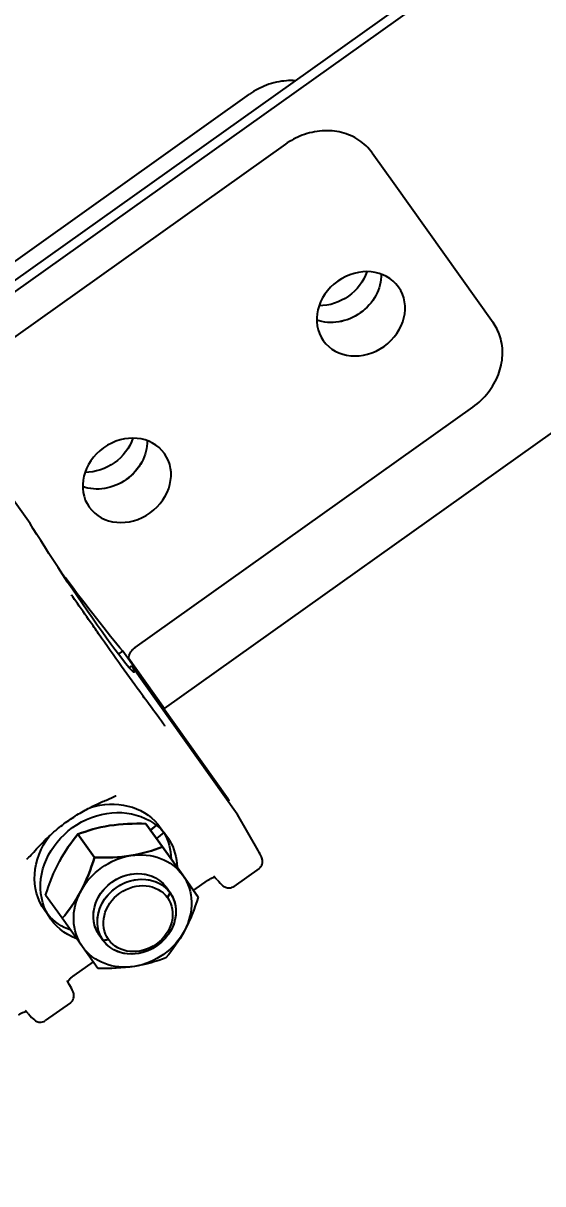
# Model space of a CAD drawing. Header units: feet. Extents: x 2321988 to 2329858, y 6722724 to 6730499.
# Drawn here: x 2326035.104 to 2326035.368, y 6726825.393 to 6726825.983 of the extents above; entities that cross this region are included whole.
import ezdxf

# ---------------------------------------------------------------- set-up
doc = ezdxf.new("R2010")
doc.units = ezdxf.units.FT
doc.header["$MEASUREMENT"] = 0
doc.header["$PDSIZE"] = 5
doc.layers.add('BESS Dimensions', color=3, linetype='Continuous')
doc.layers.add('C-BESS-EQUIPMENT', color=255, linetype='Continuous')
doc.styles.add('TG_DIMS', font='arial.ttf')
doc.dimstyles.new('TG-PROPOSED-ANNO', dxfattribs={"dimtxt": 0.1, "dimasz": 0.1, "dimexe": 0.05, "dimexo": 0.05, "dimgap": 0.02, "dimtad": 0, "dimtih": 1, "dimtoh": 1, "dimdsep": 46, "dimtxsty": 'TG_DIMS', "dimcen": 0, "dimclrd": 256, "dimclre": 256, "dimclrt": 256, "dimaunit": 1, "dimadec": 6, "dimazin": 2, "dimtfac": 1, "dimtofl": 0, "dimtmove": 1, "dimatfit": 3, "dimfxl": 1, "dimtolj": 1, "dimtzin": 0, "dimarcsym": 0})

# ---------------------------------------------------------------- blocks, each defined once
blk = doc.blocks.new('Midpoint Site Plan$0$GA 34.5kV 10MVAR Cap Bank top')
at = {"color": 0}
for p, q in [((-25.0077, -35.3622), (-25.1965, -35.3622)), ((-23.5977, -35.3622), (-23.7865, -35.3622)), ((-24.75, -35.4352), (-24.75, -35.5977)), ((-24.75, -35.4352), (-24.75, -35.5977)), ((-24, -35.4352), (-24, -35.5977)), ((-24, -35.5977), (-24, -35.4352)), ((-25.2554, -35.4539), (-25.2584, -35.4828)), ((-24.9488, -35.4539), (-24.9457, -35.4828)), ((-24.7501, -35.4854), (-24.8956, -35.4854)), ((-23.8986, -35.4854), (-23.9999, -35.4854)), ((-23.8454, -35.4539), (-23.8484, -35.4828)), ((-23.5388, -35.4539), (-23.5123, -35.7065)), ((-24.625, -35.5556), (-24.5952, -35.5407)), ((-24.5952, -35.5407), (-24.625, -35.5556)), ((-24.625, -35.5556), (-24.625, -35.5977)), ((-24.625, -35.5977), (-24.625, -35.5556)), ((-24.1547, -35.5407), (-24.125, -35.5556)), ((-24.125, -35.5556), (-24.1547, -35.5407)), ((-24.125, -35.5977), (-24.125, -35.5556)), ((-24.125, -35.5556), (-24.125, -35.5977)), ((-24.75, -35.5977), (-24.75, -35.8102)), ((-24.75, -35.5977), (-24.75, -35.8102)), ((-24, -35.5977), (-24, -35.8102)), ((-24, -35.8102), (-24, -35.5977)), ((-23.5121, -36.818), (-23.5121, -35.7104)), ((-24.8095, -35.8477), (-24.8095, -35.9102)), ((-24.75, -35.8102), (-24.75, -35.9842)), ((-24.75, -35.8102), (-24.75, -35.9842)), ((-24, -35.8102), (-24, -35.9842)), ((-24, -35.9842), (-24, -35.8102)), ((-23.9418, -35.8773), (-23.9999, -35.8733)), ((-23.9418, -35.8182), (-23.9418, -35.8773)), ((-23.505, -35.8154), (-23.505, -36.923)), ((-23.9535, -35.939), (-23.9999, -35.9358)), ((-23.9999, -35.9358), (-23.9535, -35.939)), ((-23.9418, -35.9398), (-23.9418, -35.8773)), ((-23.9418, -35.9398), (-23.9418, -35.8773)), ((-24.375, -35.9977), (-24.375, -36.1717)), ((-24.375, -36.1717), (-24.375, -35.9977)), ((-24.0477, -36.2285), (-24.0477, -36.2285)), ((-23.5, -36.491), (23.5, -36.491)), ((-23.5, -36.8687), (-23.5, -36.491)), ((-23.5318, -36.818), (-23.5121, -36.818)), ((-23.5373, -36.923), (-23.505, -36.923)), ((-23.4295, -36.8978), (-20.905, -36.8978)), ((-20.505, -38.2861), (-20.505, -37.2469)), ((-23.5121, -38.9927), (-23.5121, -37.8851)), ((-20.505, -38.5161), (-20.505, -38.2861)), ((-20.905, -38.8652), (-23.1914, -38.8652)), ((-23.5, -39.0891), (23.5, -39.0891)), ((-23.5, -39.1453), (23.5, -39.1453)), ((-23.4296, -39.2402), (-20.905, -39.2402))]:
    blk.add_line(p, q, dxfattribs=at)
for centre, major_axis, ratio, start_param, end_param in [((-24.375, -35.5977), (0.375, 0), 0.866025, 1.047198, 2.094395), ((-24.375, -35.5977), (0.375, 0), 0.866025, 1.047198, 2.094395), ((-24.375, -35.5977), (-0.375, 0), 0.866025, 5.235988, 6.283185), ((-24.375, -35.5977), (-0.375, 0), 0.866025, 5.235988, 6.283185), ((-24.375, -35.5556), (-0.25, 0), 0.866025, 3.141593, 6.283185), ((-24.375, -35.5556), (0.25, 0), 0.866025, 0, 3.141593), ((-24.375, -35.5407), (-0.2203, 0), 0.866025, 3.141593, 6.283185), ((-24.375, -35.5407), (-0.2203, 0), 0.866025, 3.141593, 6.283185), ((-24.375, -35.5977), (0.375, 0), 0.866025, 0, 1.047198), ((-24.375, -35.5977), (0.375, 0), 0.866025, 0, 1.047198), ((-24.375, -35.5556), (0.25, 0), 0.866025, 3.141593, 6.283185), ((-24.375, -35.5556), (-0.25, 0), 0.866025, 0, 3.141593), ((-24.375, -35.5407), (0.2203, 0), 0.866025, 3.141593, 6.283185), ((-24.375, -35.5407), (0.2203, 0), 0.866025, 3.141593, 6.283185), ((-24.375, -35.8477), (0.4345, 0), 0.866025, 2.612783, 6.204645), ((-24.375, -35.5977), (-0.375, 0), 0.866025, 0, 1.047198), ((-24.375, -35.5977), (-0.375, 0), 0.866025, 0, 1.047198), ((-24.375, -35.5977), (-0.25, 0), 0.866025, 0, 3.141593), ((-24.375, -35.5977), (0.25, 0), 0.866025, 3.141593, 6.283185), ((-24.375, -35.5977), (0.375, 0), 0.866025, 5.235988, 6.283185), ((-24.375, -35.5977), (0.375, 0), 0.866025, 5.235988, 6.283185), ((-24.375, -35.8477), (0.4345, 0), 0.866025, 0.07854, 0.52881), ((-24.375, -35.9102), (-0.4345, 0), 0.866025, 5.754425, 6.200041), ((-24.375, -35.9102), (-0.4345, 0), 0.866025, 5.754425, 6.200041), ((-24.375, -35.9102), (0.4345, 0), 0.866025, 0.08781, 0.52876), ((-24.375, -35.9102), (0.4345, 0), 0.866025, 0.08781, 0.52876), ((-23.5622, -35.7104), (-0.0501, 0), 0.864839, 3.141593, 3.231994), ((-23.5551, -35.8154), (0.0501, 0), 0.864839, 0, 0.53898), ((-24.375, -35.9102), (-0.4345, 0), 0.866025, 0, 1.228871), ((-24.375, -35.9102), (-0.4345, 0), 0.866025, 0, 1.228871), ((-24.375, -35.5977), (-0.375, 0), 0.866025, 1.047198, 2.094395), ((-24.375, -35.5977), (-0.375, 0), 0.866025, 1.047198, 2.094395), ((-24.375, -35.9102), (0.4345, 0), 0.866025, 5.079978, 6.204645), ((-24.375, -35.9102), (0.4345, 0), 0.866025, 5.079978, 6.204645), ((-23.499, -37.4765), (-0.0328, 1.25), 0.045355, 0.832814, 1.259199), ((-23.5066, -37.404), (0.0164, -0.625), 0.045355, 2.785603, 5.589595), ((-23.4995, -37.404), (0.0164, 0.625), 0.045355, 0.69359, 1.708337), ((-22.88, -38.0065), (0.2813, 0), 0.866025, 0.538909, 2.602683), ((-22.88, -38.0065), (0.281, 0), 0.866025, 0.538432, 2.603161), ((-21.13, -38.0065), (0.2813, 0), 0.866025, 0.538909, 2.602683), ((-21.13, -38.0065), (0.281, 0), 0.866025, 0.538432, 2.603161), ((-22.88, -38.1315), (-0.281, 0), 0.866025, 4.020289, 5.404489), ((-21.13, -38.1315), (-0.281, 0), 0.866025, 4.020289, 5.404489)]:
    blk.add_ellipse(centre, major_axis=major_axis, ratio=ratio, start_param=start_param, end_param=end_param, dxfattribs=at)
for centre in [(-22.88, -37.7565), (-21.13, -37.7565)]:
    blk.add_ellipse(centre, major_axis=(-0.2813, 0), ratio=0.866025, dxfattribs=at)
for points in [[(-24.375, -35.2477), (-24.4347, -35.2628), (-24.4972, -35.2838), (-24.5625, -35.3165)], [(-24.1875, -35.3165), (-24.2532, -35.2837), (-24.3152, -35.2628), (-24.375, -35.2477)], [(-24.5625, -35.3165), (-24.6282, -35.3493), (-24.6902, -35.3904), (-24.75, -35.4352)], [(-24, -35.4352), (-24.0597, -35.3905), (-24.1222, -35.3492), (-24.1875, -35.3165)], [(-24.75, -35.8102), (-24.6903, -35.8253), (-24.6278, -35.8463), (-24.5625, -35.879)], [(-24.5625, -35.879), (-24.6278, -35.8463), (-24.6903, -35.8253), (-24.75, -35.8102)], [(-24.1875, -35.879), (-24.1218, -35.8462), (-24.0598, -35.8253), (-24, -35.8102)], [(-24, -35.8102), (-24.0598, -35.8253), (-24.1218, -35.8462), (-24.1875, -35.879)], [(-24.5625, -35.879), (-24.4968, -35.9118), (-24.4348, -35.9529), (-24.375, -35.9977)], [(-24.375, -35.9977), (-24.4348, -35.9529), (-24.4968, -35.9118), (-24.5625, -35.879)], [(-24.375, -35.9977), (-24.3153, -35.953), (-24.2528, -35.9117), (-24.1875, -35.879)], [(-24.1875, -35.879), (-24.2528, -35.9117), (-24.3153, -35.953), (-24.375, -35.9977)], [(-24.75, -35.9842), (-24.6903, -36.029), (-24.6278, -36.0703), (-24.5625, -36.103)], [(-24.1875, -36.103), (-24.1218, -36.0702), (-24.0598, -36.0291), (-24, -35.9842)], [(-24, -35.9842), (-24.0598, -36.0291), (-24.1218, -36.0702), (-24.1875, -36.103)], [(-24.375, -36.1717), (-24.4348, -36.1567), (-24.4968, -36.1358), (-24.5625, -36.103)], [(-24.5625, -36.103), (-24.4968, -36.1358), (-24.4348, -36.1567), (-24.375, -36.1717)], [(-24.1875, -36.103), (-24.2528, -36.1357), (-24.3153, -36.1567), (-24.375, -36.1717)], [(-24.375, -36.1717), (-24.3153, -36.1567), (-24.2528, -36.1357), (-24.1875, -36.103)], [(-23.4297, -36.8978), (-23.4296, -36.8978), (-23.4296, -36.8978), (-23.4296, -36.8978)]]:
    blk.add_open_spline(points, degree=3, dxfattribs=at)
for points, knots in [([(-25.2554, -35.4539), (-25.2532, -35.4323), (-25.2516, -35.4183), (-25.2463, -35.3995), (-25.2448, -35.3943), (-25.2385, -35.384), (-25.2359, -35.3806), (-25.2296, -35.3742), (-25.2257, -35.3712), (-25.2169, -35.3662), (-25.2118, -35.3643), (-25.2033, -35.3626), (-25.1999, -35.3622), (-25.1965, -35.3622)], [0, 0, 0, 0, 0.3175527, 0.3175527, 0.4150844, 0.4150844, 0.4563239, 0.4563239, 0.4969483, 0.4969483, 0.5398981, 0.5398981, 0.5667784, 0.5667784, 0.5667784, 0.5667784]), ([(-25.0077, -35.3622), (-25.0019, -35.3622), (-24.9961, -35.3633), (-24.9855, -35.367), (-24.9805, -35.3698), (-24.9722, -35.3763), (-24.9688, -35.38), (-24.9639, -35.3867), (-24.9622, -35.3897), (-24.9596, -35.3952), (-24.9586, -35.3978), (-24.9564, -35.4043), (-24.9556, -35.4079), (-24.9524, -35.423), (-24.9506, -35.4363), (-24.9488, -35.4539)], [0, 0, 0, 0, 0.0457725, 0.0457725, 0.0914238, 0.0914238, 0.1359304, 0.1359304, 0.1764844, 0.1764844, 0.2222793, 0.2222793, 0.3079814, 0.3079814, 0.5672648, 0.5672648, 0.5672648, 0.5672648]), ([(-23.8454, -35.4539), (-23.8432, -35.4323), (-23.8416, -35.4183), (-23.8363, -35.3995), (-23.8348, -35.3943), (-23.8285, -35.384), (-23.8259, -35.3806), (-23.8196, -35.3742), (-23.8157, -35.3712), (-23.8069, -35.3662), (-23.8018, -35.3643), (-23.7933, -35.3626), (-23.7899, -35.3622), (-23.7865, -35.3622)], [0, 0, 0, 0, 0.3175527, 0.3175527, 0.4150844, 0.4150844, 0.4563239, 0.4563239, 0.4969483, 0.4969483, 0.5398981, 0.5398981, 0.5667784, 0.5667784, 0.5667784, 0.5667784]), ([(-23.5977, -35.3622), (-23.5919, -35.3622), (-23.5861, -35.3633), (-23.5755, -35.367), (-23.5705, -35.3698), (-23.5622, -35.3763), (-23.5588, -35.38), (-23.5539, -35.3867), (-23.5522, -35.3897), (-23.5496, -35.3952), (-23.5486, -35.3978), (-23.5464, -35.4043), (-23.5456, -35.4079), (-23.5424, -35.423), (-23.5406, -35.4363), (-23.5388, -35.4539)], [0, 0, 0, 0, 0.0457725, 0.0457725, 0.0914238, 0.0914238, 0.1359304, 0.1359304, 0.1764844, 0.1764844, 0.2222793, 0.2222793, 0.3079814, 0.3079814, 0.5672648, 0.5672648, 0.5672648, 0.5672648]), ([(-25.3086, -35.4854), (-25.3021, -35.4854), (-25.2956, -35.485), (-25.2836, -35.4834), (-25.2779, -35.4822), (-25.2684, -35.4795), (-25.2643, -35.478), (-25.2598, -35.4759), (-25.2586, -35.4752), (-25.2576, -35.4746)], [0, 0, 0, 0, 0.0490393, 0.0490393, 0.0968124, 0.0968124, 0.1417134, 0.1417134, 0.1627392, 0.1627392, 0.1627392, 0.1627392]), ([(-24.9466, -35.4746), (-24.9454, -35.4753), (-24.9439, -35.4761), (-24.9396, -35.4781), (-24.9365, -35.4793), (-24.929, -35.4815), (-24.9245, -35.4826), (-24.9145, -35.4843), (-24.9088, -35.4849), (-24.9006, -35.4854), (-24.8981, -35.4854), (-24.8956, -35.4854)], [0.1367281, 0.1367281, 0.1367281, 0.1367281, 0.1617657, 0.1617657, 0.1970683, 0.1970683, 0.2367314, 0.2367314, 0.2807837, 0.2807837, 0.2997663, 0.2997663, 0.2997663, 0.2997663]), ([(-23.8986, -35.4854), (-23.8921, -35.4854), (-23.8856, -35.485), (-23.8736, -35.4834), (-23.8679, -35.4822), (-23.8584, -35.4795), (-23.8543, -35.478), (-23.8498, -35.4759), (-23.8486, -35.4752), (-23.8476, -35.4746)], [0, 0, 0, 0, 0.0490393, 0.0490393, 0.0968124, 0.0968124, 0.1417134, 0.1417134, 0.1627392, 0.1627392, 0.1627392, 0.1627392]), ([(-24.7165, -36.2285), (-24.6943, -36.2317), (-24.6678, -36.2382), (-24.6126, -36.2498), (-24.5906, -36.2541), (-24.5337, -36.2635), (-24.4959, -36.2683), (-24.4402, -36.2721), (-24.4236, -36.2728), (-24.391, -36.2736), (-24.3749, -36.2736), (-24.327, -36.2726), (-24.2951, -36.2704), (-24.236, -36.2642), (-24.2082, -36.26), (-24.1566, -36.251), (-24.1329, -36.2459), (-24.0886, -36.2363), (-24.0692, -36.2319), (-24.0508, -36.229), (-24.0493, -36.2287), (-24.0477, -36.2285)], [0, 0, 0, 0, 0.437171, 0.437171, 0.669823, 0.669823, 0.980504, 0.980504, 1.108052, 1.108052, 1.229931, 1.229931, 1.474068, 1.474068, 1.719502, 1.719502, 1.988169, 1.988169, 2.31281, 2.31281, 2.343367, 2.343367, 2.343367, 2.343367]), ([(-23.5602, -36.4016), (-23.5602, -36.4019), (-23.5602, -36.4021), (-23.5602, -36.4085), (-23.5603, -36.4148), (-23.5605, -36.4273), (-23.5608, -36.4599), (-23.5612, -36.4926), (-23.5618, -36.5459), (-23.5622, -36.5785), (-23.5627, -36.611), (-23.5628, -36.6239), (-23.563, -36.6366)], [-0.000025561, -0.000025561, -0.000025561, -0.000025561, 0, 0, 0, 0.001239744, 0.001239744, 0.001239744, 0.006483154, 0.006483154, 0.006483154, 0.007793861, 0.007793861, 0.007793861, 0.007793861]), ([(-23.505, -36.8637), (-23.4984, -36.8708), (-23.4908, -36.877), (-23.4725, -36.8883), (-23.4614, -36.8929), (-23.4434, -36.897), (-23.4366, -36.8978), (-23.4298, -36.8978)], [0.3877668, 0.3877668, 0.3877668, 0.3877668, 0.463186, 0.463186, 0.5544802, 0.5544802, 0.6082655, 0.6082655, 0.6082655, 0.6082655]), ([(-20.905, -36.8978), (-20.8616, -36.8978), (-20.8176, -36.9041), (-20.7361, -36.9283), (-20.6975, -36.9461), (-20.6294, -36.9911), (-20.5992, -37.0188), (-20.5509, -37.0803), (-20.5323, -37.1148), (-20.5103, -37.1818), (-20.505, -37.2145), (-20.505, -37.2469)], [0, 0, 0, 0, 0.330751, 0.330751, 0.655548, 0.655548, 0.980124, 0.980124, 1.303371, 1.303371, 1.583995, 1.583995, 1.583995, 1.583995]), ([(-23.563, -37.0947), (-23.5627, -37.1239), (-23.5624, -37.1529), (-23.5619, -37.2011), (-23.5614, -37.2492), (-23.5608, -37.3161), (-23.5605, -37.3499), (-23.5602, -37.3838), (-23.5602, -37.3841), (-23.5602, -37.3844)], [0, 0, 0, 0, 0.002338422, 0.002338422, 0.002338422, 0.007793564, 0.007793564, 0.007793564, 0.007819124, 0.007819124, 0.007819124, 0.007819124]), ([(-20.505, -38.5161), (-20.505, -38.5536), (-20.5121, -38.5915), (-20.5391, -38.6619), (-20.559, -38.6952), (-20.6094, -38.7543), (-20.6405, -38.7806), (-20.7098, -38.8231), (-20.749, -38.8398), (-20.8269, -38.8602), (-20.8661, -38.8652), (-20.905, -38.8652)], [0, 0, 0, 0, 0.324275, 0.324275, 0.643193, 0.643193, 0.964466, 0.964466, 1.287957, 1.287957, 1.584026, 1.584026, 1.584026, 1.584026]), ([(-20.6307, -39.1453), (-20.6446, -39.1567), (-20.6595, -39.1673), (-20.7098, -39.1981), (-20.749, -39.2148), (-20.8269, -39.2352), (-20.8661, -39.2402), (-20.905, -39.2402)], [0.8197774, 0.8197774, 0.8197774, 0.8197774, 0.9644659, 0.9644659, 1.2879565, 1.2879565, 1.584026, 1.584026, 1.584026, 1.584026])]:
    blk.add_open_spline(points, degree=3, knots=knots, dxfattribs=at)
blk.add_rational_spline([(-23.5298, -37.489), (-23.5302, -37.5059), (-23.5305, -37.5227), (-23.5307, -37.5395)], [1, 0.99467466463, 0.989923801303, 0.985747410021], degree=3, dxfattribs=at)
blk = doc.blocks.new('*D110')
at = {"layer": 'BESS Dimensions', "lineweight": -2, "transparency": 16777216}
for p, q in [((2325959.34189, 6726878.57879), (2325907.90665, 6726841.93239)), ((2325917.78142, 6726836.6894), (2325957.7158, 6726780.63931)), ((2326007.72205, 6726710.45279), (2325967.78767, 6726766.50288)), ((2326060.88777, 6726736.05358), (2326009.45252, 6726699.40718))]:
    blk.add_line(p, q, dxfattribs=at)
at = {"layer": 'BESS Dimensions', "transparency": 16777216}
for points in [[(2325919.13881, 6726837.65651), (2325916.42404, 6726835.7223), (2325911.9788, 6726844.8337)], [(2326009.07944, 6726711.41989), (2326006.36467, 6726709.48568), (2326013.52467, 6726702.30849)]]:
    blk.add_solid(points, dxfattribs=at)
at = {"layer": 'Defpoints', "color": 0, "transparency": 16777216}
for p in [(2325963.41404, 6726881.48011), (2326064.95991, 6726738.95489), (2326013.52467, 6726702.30849)]:
    blk.add_point(p, dxfattribs=at)
at = {"layer": 'BESS Dimensions', "transparency": 16777216, "insert": (2325962.75174, 6726773.5711), "char_height": 10, "attachment_point": 5, "style": 'TG_DIMS'}
blk.add_mtext("\\A1;175'", dxfattribs=at)

msp = doc.modelspace()

# ---------------------------------------------------------------- block references
at = {"layer": 'C-BESS-EQUIPMENT', "xscale": -0.08333333333333331, "yscale": 0.08333333333333331, "zscale": 0.08333333333333331, "rotation": 215.4689808292026}
msp.add_blockref('Midpoint Site Plan$0$GA 34.5kV 10MVAR Cap Bank top', (2326038.5356, 6726824.29451), dxfattribs=at)

# ---------------------------------------------------------------- dimensions: what is measured, and where the dimension line sits
at = {"layer": 'BESS Dimensions'}
dim = msp.add_aligned_dim(p1=(2325963.41404, 6726881.48011), p2=(2326064.95991, 6726738.95489), distance=-63.15491, dimstyle='TG-PROPOSED-ANNO', override={"dimscale": 50, "dimpost": "'"}, dxfattribs=at)
dim.commit()
dim.dimension.update_dxf_attribs({"geometry": '*D110', "text_midpoint": (2325962.75174, 6726773.5711)})

doc.saveas('drawing.dxf')
